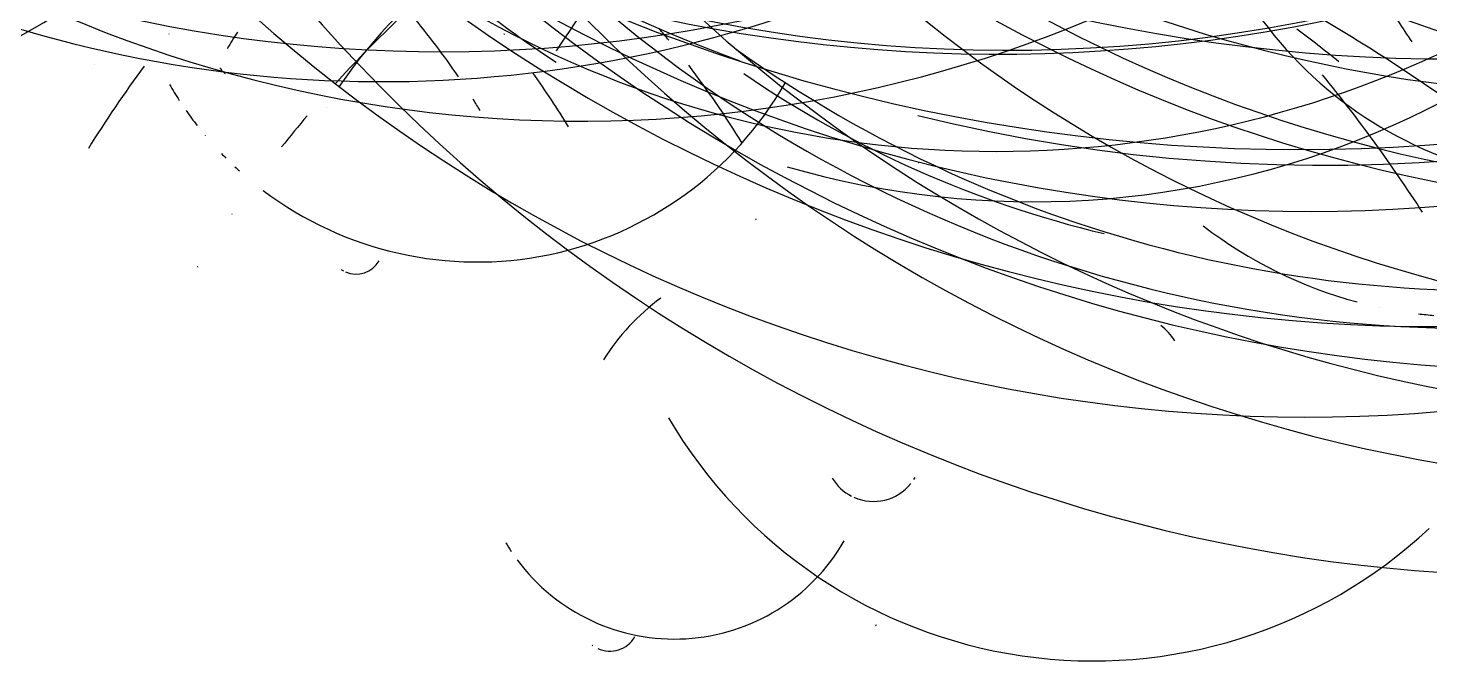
# Model space of a CAD drawing. Extents: x -1.31 to 1.29, y 0 to 2.6.
# Drawn here: x -0.444 to 0.326, y 0.977 to 1.324 of the extents above; entities that cross this region are included whole.
import ezdxf

# ---------------------------------------------------------------- set-up
doc = ezdxf.new("R2010")
doc.units = 0

msp = doc.modelspace()

# ---------------------------------------------------------------- linework, layer by layer
at = {"layer": 'drawinglayer'}
for centre, radius, start, end in [((0.3388, 2.26648), 0.95915, 208.57892, 333.62771), ((0.25423, 2.25516), 0.99752, 208.29245, 333.61608), ((0.08897, 2.19177), 0.88176, 208.34974, 332.96629), ((0.2672, 2.17429), 0.92515, 256.07713, 333.40139), ((-0.21729, 2.11339), 0.80207, 208.06326, 332.18322), ((0.2672, 2.17429), 0.92515, 208.52163, 249.75041), ((0.26075, 2.09408), 0.87037, 208.69352, 333.21294), ((0.43319, 2.09239), 0.80514, 209.20918, 312.0932), ((0.09406, 2.15824), 0.84604, 213.62095, 283.01302), ((0.49343, 2.06293), 0.83922, 209.20918, 333.48888), ((0.32938, 2.08778), 0.92735, 208.63622, 333.50933), ((0.49394, 2.03589), 0.80203, 209.38107, 333.37074), ((-0.24965, 1.99379), 0.69888, 233.78907, 331.7876), ((-0.13986, 1.9991), 0.72589, 208.46433, 332.06766), ((0.56902, 2.03094), 0.74743, 209.66754, 318.36469), ((0.57789, 2.0109), 0.70874, 209.83943, 267.98428), ((-0.68448, 1.96506), 0.67294, 207.71949, 330.91693), ((0.39548, 2.03787), 0.90144, 208.8654, 333.53208), ((0.25793, 1.9788), 0.86802, 208.69352, 333.20074), ((-0.7434, 1.84366), 0.60119, 207.83408, 330.56834), ((0.0875, 1.83538), 0.5788, 215.45442, 331.98235), ((0.47672, 1.93773), 0.86458, 209.09459, 333.5436), ((0.49218, 1.95341), 0.84263, 209.20918, 266.58374), ((0.52384, 1.91578), 0.75535, 209.55295, 329.29368), ((0.39215, 1.9264), 0.90294, 208.8654, 333.53157), ((0.10813, 1.71512), 0.4861, 253.84259, 331.72113), ((0.35899, 0.97685), 0.61259, 127.70062, 146.86285), ((0.34924, 1.89529), 0.73578, 224.96552, 271.31419), ((0.10813, 1.71512), 0.4861, 226.05414, 237.38644), ((0.22876, 0.83622), 0.68063, 130.10705, 137.74354), ((-0.1997, 0.52747), 0.92735, 54.41932, 62.87962), ((0.41179, 1.46057), 0.22154, 211.09994, 254.20613), ((-0.56257, 1.05633), 0.42923, 34.19391, 39.88716), ((-0.13396, 1.03156), 0.53267, 32.36045, 35.28339), ((-0.05522, 1.14596), 0.26229, 135.20637, 146.10781), ((-0.49266, 0.9892), 0.51805, 39.35053, 40.27557), ((0.14118, 0.91712), 0.64879, 141.49269, 141.50891), ((0.22986, 0.96579), 0.66264, 147.46767, 148.40583), ((-0.59998, 0.9925), 0.53121, 38.16823, 38.20462), ((-0.2894, 0.60116), 0.90335, 51.26805, 53.11556), ((0.35998, 1.89658), 0.71643, 234.53391, 277.62234), ((0.14118, 0.91712), 0.64879, 143.45696, 148.28476), ((0.12392, 0.97685), 0.62409, 148.32653, 148.3271), ((-0.3292, 1.30795), 0.01074, 210.35509, 221.19259), ((-0.49266, 0.9892), 0.51805, 31.6729, 37.4031), ((-0.19743, 1.39076), 0.19486, 210.01132, 213.02714), ((-0.3292, 1.30795), 0.01074, 224.16338, 225.13511), ((-0.3292, 1.30795), 0.01074, 227.10786, 227.14276), ((-0.3292, 1.30795), 0.01074, 229.09081, 233.03248), ((-0.19743, 1.39076), 0.19486, 232.98693, 330.25579), ((-0.59998, 0.9925), 0.53121, 31.50101, 35.31118), ((0.28651, 1.79244), 0.59749, 235.62253, 256.49945), ((-0.35371, 0.78855), 0.80324, 32.76152, 39.42146), ((-0.19743, 1.39076), 0.19486, 214.99605, 218.01227), ((-0.05522, 1.14596), 0.26229, 149.07195, 149.09028), ((-0.56257, 1.05633), 0.42923, 31.27183, 32.22649), ((0.22876, 0.83622), 0.68063, 139.73274, 141.59514), ((-0.19743, 1.39076), 0.19486, 220.00846, 220.03808), ((-0.19743, 1.39076), 0.19486, 223.99149, 225.00408), ((-0.19743, 1.39076), 0.19486, 227.02817, 228.00512), ((0.0447, 1.25094), 0.000586, 289.13679, 320.10447), ((0.0447, 1.25094), 0.000586, 323.11319, 330.08179), ((0.22876, 0.83622), 0.68063, 145.45286, 145.46231), ((-0.04459, 1.21986), 0.000586, 287.81899, 306.8731), ((-0.04459, 1.21986), 0.000586, 310.85189, 329.92153), ((0.34829, 1.40656), 0.24081, 232.41397, 254.98369), ((0.22876, 0.83622), 0.68063, 148.35054, 148.3844), ((-0.26379, 1.20396), 0.01469, 247.13898, 329.56584), ((-0.26379, 1.20396), 0.01469, 236.19549, 242.13809), ((-0.02041, 1.07395), 0.12737, 126.6693, 147.5747), ((0.34829, 1.40656), 0.24081, 258.02518, 258.04415), ((0.34829, 1.40656), 0.24081, 263.12451, 265.17323), ((0.16035, 1.13705), 0.02979, 31.38642, 53.52642), ((0.14096, 1.24731), 0.27038, 210.41239, 313.03245), ((0.0203, 1.09085), 0.02638, 327.12389, 330.1184), ((0.0203, 1.09085), 0.02638, 210.92805, 243.022), ((0.0203, 1.09085), 0.02638, 246.05036, 321.11947), ((-0.08893, 1.09638), 0.10744, 210.52698, 213.50212), ((-0.08893, 1.09638), 0.10744, 216.48574, 330.17587), ((0.01664, 1.00008), 0.00619, 321.05054, 329.04978), ((-0.12447, 0.99832), 0.01601, 232.58586, 234.60244), ((-0.12447, 0.99832), 0.01601, 245.592, 329.8251)]:
    msp.add_arc(centre, radius, start, end, dxfattribs=at)

doc.saveas('drawing.dxf')
